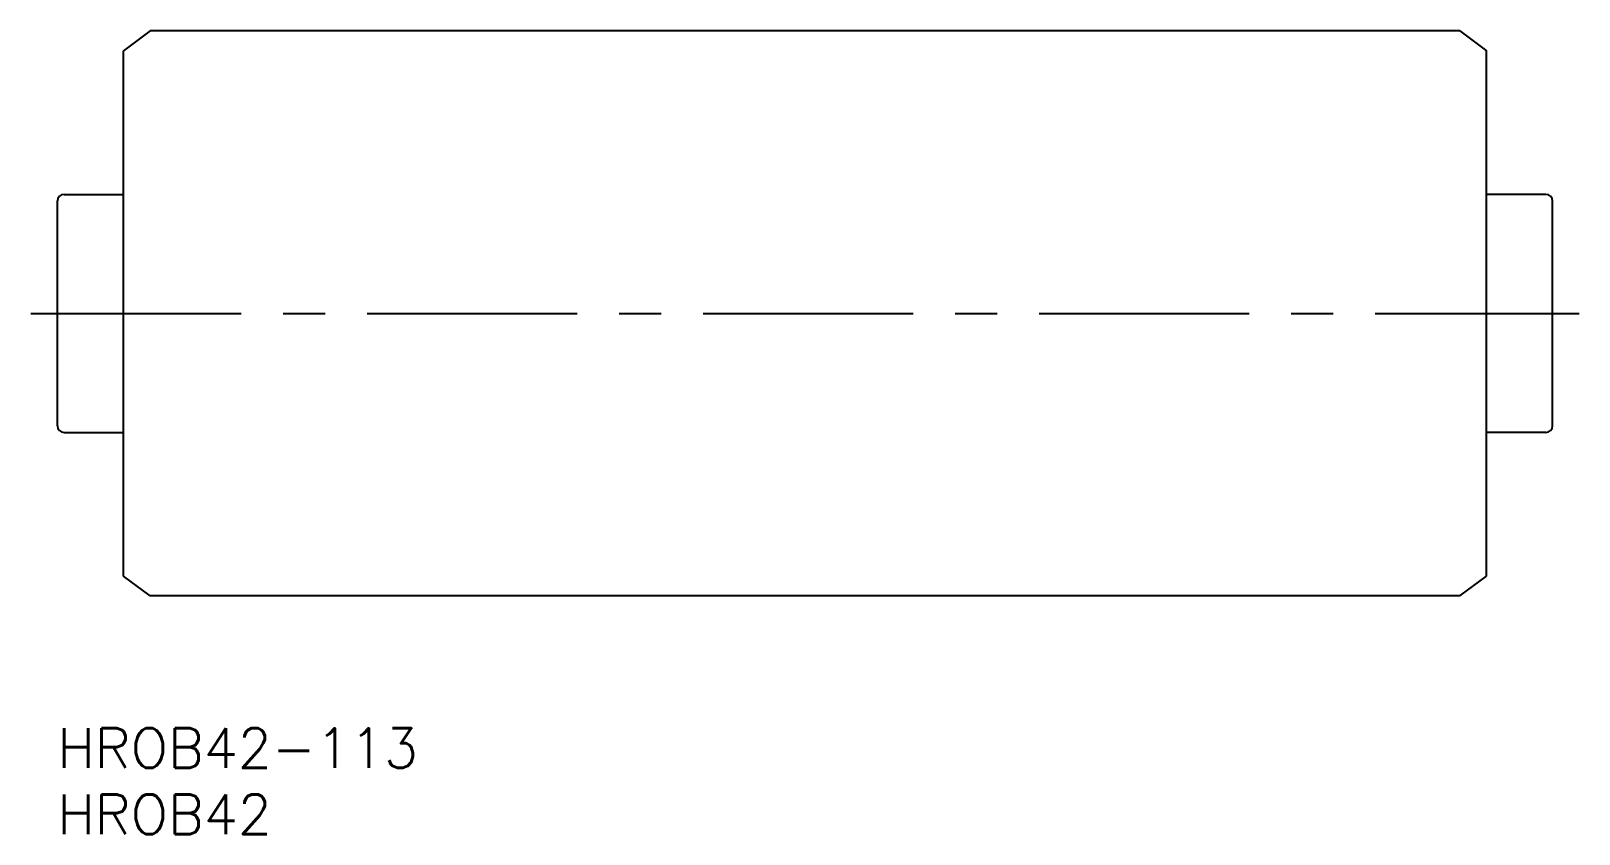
# Model space of a CAD drawing. Extents: x -2 to 115, y -8 to 53.
import ezdxf

# ---------------------------------------------------------------- set-up
doc = ezdxf.new("R2010")
doc.units = 0
doc.header["$LTSCALE"] = 0.5
doc.linetypes.add('CENTER', pattern=[50.8, 31.75, -6.35, 6.35, -6.35])
for name, color, linetype in [('MSM_CENTER', 1, 'CENTER'), ('MSM_CONTINUOUS', 7, 'CONTINUOUS'), ('MSM_PART_NUMBER', 7, 'CONTINUOUS')]:
    doc.layers.add(name, color=color, linetype=linetype)
doc.styles.get("Standard").update_dxf_attribs({"font": 'txt.shx', "height": 3, "bigfont": 'bigfont.shx'})

# ---------------------------------------------------------------- blocks, each defined once
blk = doc.blocks.new('*U2')
at = {"layer": 'MSM_PART_NUMBER'}
blk.add_text('HROB42-113', height=3, dxfattribs=at).set_placement((0, -3))
blk = doc.blocks.new('*U3')
at = {"layer": 'MSM_PART_NUMBER'}
blk.add_text('HROB42', height=3, dxfattribs=at).set_placement((0, -8))

msp = doc.modelspace()

# ---------------------------------------------------------------- linework, layer by layer
at = {"layer": 'MSM_CENTER'}
msp.add_line((-2, 31.35), (115, 31.35), dxfattribs=at)
at = {"layer": 'MSM_CONTINUOUS'}
for p, q in [((7, 52.7), (5, 51.2)), ((106, 52.7), (7, 52.7)), ((106, 52.7), (108, 51.2)), ((5, 11.5), (5, 51.2)), ((108, 11.5), (108, 51.2)), ((0, 22.85), (0, 39.85)), ((0.5, 40.35), (5, 40.35)), ((112.5, 40.35), (108, 40.35)), ((113, 22.85), (113, 39.85)), ((0.5, 22.35), (5, 22.35)), ((112.5, 22.35), (108, 22.35)), ((7, 10), (5, 11.5)), ((106, 10), (108, 11.5)), ((106, 10), (7, 10))]:
    msp.add_line(p, q, dxfattribs=at)
for centre, start, end in [((0.5, 39.85), 90, 180), ((112.5, 39.85), 0, 90), ((0.5, 22.85), 180, 270), ((112.5, 22.85), 270, 360)]:
    msp.add_arc(centre, 0.5, start, end, dxfattribs=at)

# ---------------------------------------------------------------- block references
for name in ['*U2', '*U3']:
    msp.add_blockref(name, (0, 0), dxfattribs=at)

doc.saveas('drawing.dxf')
